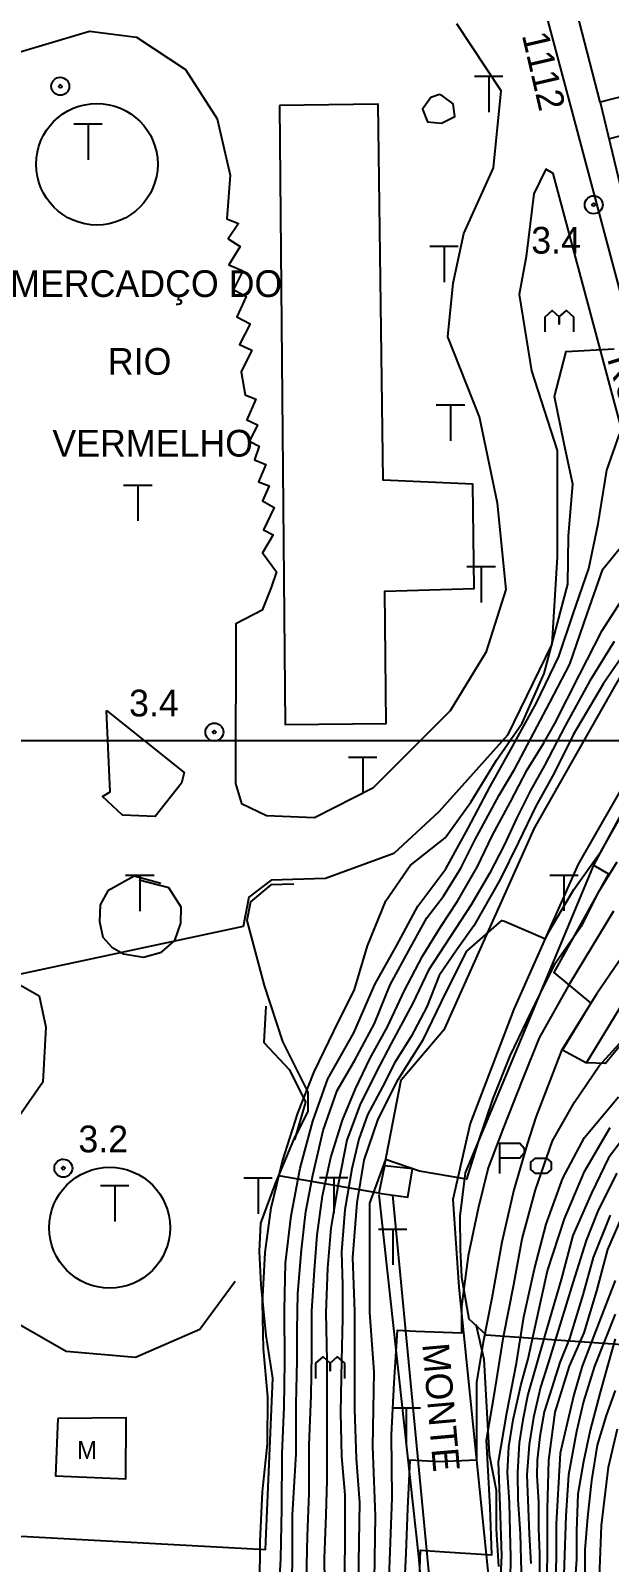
# Model space of a CAD drawing. Extents: x 555347 to 556479, y 8560498 to 8561653.
# Drawn here: x 555503 to 555567.9, y 8561107.8 to 8561279.7 of the extents above; entities that cross this region are included whole.
import ezdxf

# ---------------------------------------------------------------- set-up
doc = ezdxf.new("R2010")
doc.units = 0
doc.header["$MEASUREMENT"] = 0
for name, color, linetype in [('10', 24, 'CONTINUOUS'), ('12', 3, 'CONTINUOUS'), ('23', 6, 'CONTINUOUS'), ('30', 2, 'CONTINUOUS'), ('38', 255, 'CONTINUOUS'), ('4', 255, 'CONTINUOUS'), ('40', 255, 'CONTINUOUS'), ('44', 255, 'CONTINUOUS'), ('5', 1, 'CONTINUOUS'), ('50', 255, 'CONTINUOUS'), ('6', 2, 'CONTINUOUS'), ('7', 42, 'CONTINUOUS')]:
    doc.layers.add(name, color=color, linetype=linetype)

# ---------------------------------------------------------------- blocks, each defined once
blk = doc.blocks.new('COD007', base_point=(556370.32, 8561240.38))
at = {"layer": '4'}
for points in [[(556370.316, 8561241.3956), (556370.5168, 8561241.3792), (556370.7156, 8561241.318), (556370.9212, 8561241.2012), (556371.1236, 8561241.0072), (556371.2452, 8561240.7848), (556371.3152, 8561240.5864), (556371.3332, 8561240.3828), (556371.314, 8561240.188), (556371.2436, 8561239.9836), (556371.1232, 8561239.7764), (556370.9232, 8561239.5776), (556370.718, 8561239.4492), (556370.5176, 8561239.396), (556370.3128, 8561239.3792), (556370.108, 8561239.3984), (556369.9132, 8561239.4596), (556369.7048, 8561239.5812), (556369.5112, 8561239.7812), (556369.3808, 8561239.9844), (556369.3248, 8561240.184), (556369.3128, 8561240.386), (556369.3268, 8561240.5876), (556369.38, 8561240.79), (556369.5116, 8561240.9964), (556369.7064, 8561241.1968), (556369.9148, 8561241.3292), (556370.1204, 8561241.3896)], [(556370.32, 8561240.18), (556370.12, 8561240.38), (556370.32, 8561240.58), (556370.52, 8561240.38)]]:
    blk.add_lwpolyline(points, close=True, dxfattribs=at)
blk = doc.blocks.new('COD145', base_point=(556073.85, 8561331.96))
at = {"layer": '30'}
blk.add_lwpolyline([(556070.85, 8561330.26), (556070.85, 8561333.66), (556073.1, 8561333.66), (556073.6, 8561333.093333), (556073.6, 8561332.526667), (556073.1, 8561331.96), (556070.85, 8561331.96)], dxfattribs=at)
blk.add_lwpolyline([(556076.094992, 8561330.257162), (556074.844992, 8561330.257162), (556074.344992, 8561330.682162), (556074.344992, 8561331.532162), (556074.844992, 8561331.957162), (556076.094992, 8561331.957162), (556076.594992, 8561331.532162), (556076.594992, 8561330.682162)], close=True, dxfattribs=at)
blk = doc.blocks.new('COD140', base_point=(555924.61, 8561329.59))
at = {"layer": '30'}
blk.add_lwpolyline([(555923.01, 8561327.89), (555923.01, 8561329.59), (555923.81, 8561330.298333), (555924.607333, 8561329.587167), (555924.61, 8561328.74), (555924.607333, 8561329.587167), (555925.41, 8561330.298333), (555926.207333, 8561329.587167), (555926.21, 8561327.89)], dxfattribs=at)
blk = doc.blocks.new('COD013', base_point=(555984.05, 8561208.14))
at = {"layer": '50'}
for p, q in [((555985.645993, 8561212.14), (555982.445993, 8561212.14)), ((555984.0524, 8561212.1364), (555984.0524, 8561208.1444))]:
    blk.add_line(p, q, dxfattribs=at)

msp = doc.modelspace()

# ---------------------------------------------------------------- linework, layer by layer
at = {"layer": '10'}
msp.add_lwpolyline([(555532.51, 8561183.88), (555529.91, 8561183.8), (555527.65, 8561181.87), (555527.24, 8561179.78), (555529.18, 8561172.48), (555531.23, 8561166.22), (555534.08, 8561160.51), (555534.07, 8561158.36), (555532.67, 8561155.62)], dxfattribs=at)
for points in [[(555566.9, 8561271.62, 7.53), (555572.23, 8561249.33, 5.05), (555576.38, 8561249.51, 13.98)], [(555567.83, 8561267.52, 5.71), (555579.21, 8561270.44, 7.6)], [(555566.12, 8561186.01, 19.14), (555551.74, 8561151.45, 14.01), (555551.13, 8561146.59, 14.05), (555551.18, 8561142.85, 14.09), (555551.31, 8561139.76, 13.07), (555552.15, 8561135.07, 13.11), (555554.1, 8561133.27, 13.81), (555569.35, 8561132.2, 26.76), (555573.48, 8561131.92, 28.25), (555645.78, 8561135.53, 38.03), (555679.87, 8561167.47, 38.18), (555634.36, 8561230.66, 21.46), (555619.48, 8561259.03, 20.52), (555618.88, 8561261.76, 20.52), (555619.71, 8561266, 20.52), (555622.65, 8561268.57, 25.17)], [(555494.96, 8561111.06, 2.85), (555529.31, 8561109.2, 4.83), (555530.15, 8561128.44, 5.31), (555529.41, 8561133.22, 5.31), (555528.82, 8561138.9, 5.31), (555528.63, 8561142.63, 5.31), (555528.8, 8561145.81, 5.31), (555530.43, 8561150.26, 5.31), (555532.67, 8561155.62, 5.31)], [(555542.04, 8561149.18, 13.35), (555530.8, 8561151.14, 0)], [(555542.03, 8561148.98, 12.82), (555546.48, 8561108.41, 14.61), (555548.25, 8561088.58, 17.02), (555550.58, 8561061.53, 19.32), (555552.18, 8561045.05, 21.07), (555553.36, 8561040.15, 21.34), (555555.91, 8561035.52, 22.23), (555561.41, 8561029.29, 23.42), (555570.91, 8561026.14, 24.08), (555576, 8561024.39, 24.71)]]:
    msp.add_polyline3d(points, dxfattribs=at)
at = {"layer": '12'}
for points in [[(555560.41, 8561282.97, 3.83), (555577.99, 8561216.99, 8.73), (555579.01, 8561212.9, 9.57), (555578.22, 8561210.2, 10.16), (555564.4, 8561186.09, 10.99), (555557.19, 8561169.83, 11.3), (555552.31, 8561156.99, 11.86), (555550.35, 8561148.48, 12.07), (555551.01, 8561138.63, 12.58), (555560.84, 8561042.67, 21.49)], [(555500.79, 8561276.99, 4.22), (555509.56, 8561279.6, 4.22), (555514.86, 8561278.92, 4.25), (555520.35, 8561275.28, 4.36), (555523.89, 8561269.76, 4.15), (555525.34, 8561263.45, 4.13), (555524.98, 8561258.53, 4.15), (555526.3, 8561258.01, 0), (555525.13, 8561256.29, 0), (555526.49, 8561255.41, 0), (555525.19, 8561253.36, 0), (555526.77, 8561252.71, 0), (555525.72, 8561250.61, 0), (555527.14, 8561249.83, 0), (555526.1, 8561247.52, 0), (555527.6, 8561246.76, 0), (555526.39, 8561244.44, 0), (555527.79, 8561243.79, 0), (555526.58, 8561241.38, 0), (555527.04, 8561238.77, 0), (555528.25, 8561238.31, 0), (555527.23, 8561235.99, 0), (555528.44, 8561235.43, 0), (555527.51, 8561233.57, 0), (555528.62, 8561233.01, 0), (555528.07, 8561231.47, 0), (555529.37, 8561230.97, 0), (555528.53, 8561229.02, 0), (555529.74, 8561228.55, 4.41), (555529, 8561226.88, 4.28), (555530.3, 8561226.14, 4.28), (555529.09, 8561223.63, 4.28), (555530.2, 8561223.07, 4.28), (555528.99, 8561221.04, 4.28), (555530.57, 8561218.92, 4.28), (555529.97, 8561217.15, 4.28), (555528.94, 8561214.62, 4.28), (555526.01, 8561213.08, 4.22), (555525.94, 8561195.15, 4.2), (555526.62, 8561192.92, 4.07), (555529.44, 8561191.57, 4.07), (555534.81, 8561191.33, 4.18), (555541.43, 8561194.71, 4.27), (555550.07, 8561203.36, 4.27), (555554.12, 8561209.96, 4.36), (555556.34, 8561216.92, 4.34), (555555.35, 8561226.61, 4.28), (555553.35, 8561236.32, 4.28), (555549.8, 8561245.29, 4.51), (555550.37, 8561251.33, 4.36), (555551.57, 8561256.89, 4.18), (555554.91, 8561264.24, 4.18), (555555.77, 8561272.91, 4.17), (555550.79, 8561280.41, 4.13)], [(555573.72, 8561218.37, 8.35), (555561.6, 8561263.62, 4.17), (555560.78, 8561264.12, 4.02), (555559.44, 8561261.35, 4.07), (555558.56, 8561254.32, 4.28), (555557.78, 8561250.03, 4.31), (555559.16, 8561241.48, 4.49), (555562.07, 8561232.55, 4.76), (555562.07, 8561220.6, 4.74), (555561.45, 8561210.81, 4.87), (555556.5, 8561200.57, 4.53), (555548.76, 8561191.97, 4.4), (555543.72, 8561187.31, 4.36), (555536.04, 8561184.49, 4.33), (555529.95, 8561184.32, 4.3), (555527.45, 8561182.41, 4.29), (555526.82, 8561179.1, 4.3), (555500.24, 8561173.42, 3.92), (555503.92, 8561171.35, 0), (555504.67, 8561167.8, 3.81), (555504.34, 8561161.64, 3.73), (555499.37, 8561154.53, 3.7)], [(555542.66, 8561152.24, 13.33), (555544.54, 8561161.9, 11.54), (555549.44, 8561167.66, 11.44), (555559.53, 8561190.14, 11.25), (555571.54, 8561211.31, 9.8)], [(555517.56, 8561183.94, 3.97), (555514.59, 8561184.78, 3.91), (555511.62, 8561183.11, 3.94), (555510.78, 8561181.53, 0), (555510.69, 8561179.67, 0), (555511.06, 8561177.91, 0), (555512.08, 8561176.79, 0), (555513.38, 8561176.05, 4.1), (555515.61, 8561175.68, 4.18), (555517.66, 8561176.24, 0), (555519.15, 8561177.54, 4.2), (555519.8, 8561179.49, 0), (555519.86, 8561181.28, 4.2), (555518.48, 8561183.44, 4.02), (555515.15, 8561184.32, 3.97)], [(555553.62, 8561044.66, 20.85), (555543.62, 8561148.97, 11.95)], [(555499.59, 8561135.68, 3.71), (555506.94, 8561131.45, 3.79), (555514.74, 8561130.78, 3.89), (555521.94, 8561133.92, 3.92), (555525.93, 8561139.32, 3.92)]]:
    msp.add_polyline3d(points, dxfattribs=at)
msp.add_polyline3d([(555511.48, 8561203.36, 3.97), (555520.18, 8561196.41, 3.91), (555519.91, 8561195.18, 3.91), (555516.92, 8561191.45, 4.04), (555513.28, 8561191.6, 4.04), (555511.01, 8561193.72, 4.02), (555511.88, 8561194.22, 4)], close=True, dxfattribs=at)
for centre, radius in [((555510.4, 8561264.66, 3.79), 6.82), ((555511.83, 8561145.31, 3.74), 6.78)]:
    msp.add_circle(centre, radius, dxfattribs=at)
at = {"layer": '23'}
msp.add_lwpolyline([(555506.03, 8561123.9), (555505.74, 8561117.45), (555513.63, 8561117.12), (555513.7, 8561123.97)], close=True, dxfattribs=at)
msp.add_lwpolyline([(555506.03, 8561123.9), (555505.74, 8561117.45), (555513.63, 8561117.12), (555513.7, 8561123.97)], close=True, dxfattribs=at)
at = {"layer": '30'}
for points in [[(555584.44, 8561174.35, 20.94), (555581.38, 8561172.07, 19.92), (555577.21, 8561171.55, 18.77), (555573.56, 8561169.45, 17.79), (555570.03, 8561166.85, 17.32), (555567.47, 8561163.75, 17.14), (555565.34, 8561163.81, 18.32)], [(555529.36, 8561170.16, 4.09), (555529.14, 8561166.08, 3.97), (555532.02, 8561163.03, 3.97), (555533.82, 8561159.4, 3.97), (555532.59, 8561155.18, 3.97), (555532.59, 8561155.18, 3.97)], [(555552.92, 8561134.48, 16.95), (555553.81, 8561130.55, 13.93), (555554.42, 8561119.85, 14.26), (555555.21, 8561115.87, 14.51), (555555.22, 8561111.53, 14.87), (555555.49, 8561107.28, 15.21)]]:
    msp.add_polyline3d(points, dxfattribs=at)
at = {"layer": '44'}
msp.add_lwpolyline([(555347.92, 8561200), (556477.51, 8561200)], dxfattribs=at)
at = {"layer": '5'}
for points in [[(555530.75, 8561102.71, 5), (555531.04, 8561108.19, 5), (555531.14, 8561113.81, 5), (555531.21, 8561119.95, 5), (555531.41, 8561125.17, 5), (555531.48, 8561130.28, 5), (555531.46, 8561136.11, 5), (555531.58, 8561141.32, 5), (555532.21, 8561146.64, 5), (555533.21, 8561151.98, 5), (555534.64, 8561157.25, 5), (555536.31, 8561162.02, 5), (555539.23, 8561167.19, 5), (555541.59, 8561172.59, 5), (555544.02, 8561176.96, 5), (555546.4, 8561181.39, 5), (555549.56, 8561185.57, 5), (555552.08, 8561190.16, 5), (555554.52, 8561194.81, 5), (555557.05, 8561199.3, 5), (555559.74, 8561204.23, 5), (555562.25, 8561209.4, 5), (555563.86, 8561214.22, 5), (555565.62, 8561219.3, 5), (555566.66, 8561224.29, 5), (555567.62, 8561230.31, 5), (555569.05, 8561234.37, 5)], [(555539.73, 8561103.28, 10), (555539.92, 8561114.46, 10), (555539.54, 8561119.4, 10), (555539.35, 8561124.9, 10), (555539.35, 8561130.39, 10), (555539.35, 8561135.89, 10), (555539.11, 8561141.96, 10), (555539.61, 8561148.09, 10), (555540.39, 8561152.89, 10), (555541.96, 8561157.48, 10), (555544.2, 8561161.93, 10), (555547.04, 8561166.46, 10), (555549.56, 8561171.65, 10), (555551.93, 8561176.33, 10), (555555.86, 8561179.8, 10), (555556.15, 8561179.71, 10), (555560.74, 8561177.72, 10), (555561.13, 8561178.5, 10), (555563.93, 8561183.28, 10), (555566.98, 8561187.57, 10), (555569.7, 8561192.3, 10)], [(555555.59, 8561103.31, 15), (555555.86, 8561108.49, 15), (555555.66, 8561114.09, 15), (555555.47, 8561119.02, 15), (555556.42, 8561124.52, 15), (555557.5, 8561130.12, 15), (555558.3, 8561135.29, 15), (555559.5, 8561140.69, 15), (555560.84, 8561145.69, 15), (555562.68, 8561150.88, 15), (555565.14, 8561155.43, 15), (555568.94, 8561159.98, 15)], [(555570.08, 8561148.27, 20), (555567.69, 8561142.88, 20), (555566.47, 8561138.21, 20), (555565.06, 8561133.52, 20), (555563.42, 8561129.77, 20), (555561.78, 8561124.61, 20), (555561.07, 8561119.21, 20), (555560.94, 8561113.72, 20), (555560.94, 8561108.36, 20), (555560.8, 8561102.64, 20)], [(555566.79, 8561106.06, 25), (555567.05, 8561111.87, 25), (555567.8, 8561118.43, 25), (555568.81, 8561122.72, 25)]]:
    msp.add_polyline3d(points, dxfattribs=at)
at = {"layer": '6'}
for points in [[(555528.7, 8561104.99, 4), (555528.71, 8561110.13, 4), (555528.99, 8561115.66, 4), (555529.54, 8561121.05, 4), (555529.57, 8561126.33, 4), (555529.1, 8561131.71, 4), (555529, 8561136.88, 4), (555529.27, 8561142.52, 4), (555529.96, 8561147.53, 4), (555531.23, 8561152.76, 4), (555532.96, 8561158.17, 4), (555534.79, 8561162.8, 4), (555537, 8561167.36, 4), (555539.31, 8561172.06, 4), (555540.77, 8561176.93, 4), (555542.81, 8561182.01, 4), (555545.56, 8561185.95, 4), (555549.5, 8561189.07, 4), (555552.35, 8561193.07, 4), (555555.25, 8561197.79, 4), (555558.14, 8561201.92, 4), (555560.58, 8561207.51, 4), (555563.27, 8561217.54, 4), (555563.34, 8561222.94, 4), (555563.82, 8561228.74, 4), (555562.85, 8561233.3, 4), (555561.74, 8561238.61, 4), (555563.05, 8561243.64, 4), (555568.44, 8561243.96, 4)], [(555532.27, 8561103.58, 6), (555532.37, 8561108.18, 6), (555532.37, 8561113.07, 6), (555532.76, 8561119.92, 6), (555532.76, 8561125.5, 6), (555532.86, 8561130.39, 6), (555532.86, 8561133.81, 6), (555532.96, 8561137.92, 6), (555533.35, 8561142.81, 6), (555533.84, 8561147.11, 6), (555534.62, 8561151.22, 6), (555535.79, 8561156.21, 6), (555537.36, 8561160.71, 6), (555539.32, 8561164.04, 6), (555541.57, 8561168.24, 6), (555543.33, 8561172.55, 6), (555545.58, 8561176.75, 6), (555547.44, 8561180.08, 6), (555549.29, 8561182.53, 6), (555551.25, 8561185.66, 6), (555552.82, 8561188.79, 6), (555555.55, 8561193.87, 6), (555557.32, 8561196.81, 6), (555561.23, 8561204.24, 6), (555563.48, 8561208.55, 6), (555565.43, 8561214.22, 6), (555567.2, 8561219.21, 6), (555569.65, 8561222.24, 6)], [(555533.94, 8561105.83, 7), (555534.03, 8561110.72, 7), (555534.23, 8561115.52, 7), (555534.23, 8561120.9, 7), (555534.43, 8561126.47, 7), (555534.52, 8561131.07, 7), (555534.52, 8561135.96, 7), (555534.82, 8561140.56, 7), (555535.11, 8561144.47, 7), (555535.7, 8561148.87, 7), (555536.67, 8561153.18, 7), (555537.95, 8561157.39, 7), (555539.41, 8561160.91, 7), (555541.08, 8561164.33, 7), (555543.03, 8561167.85, 7), (555544.89, 8561171.86, 7), (555546.95, 8561175.78, 7), (555549, 8561179.1, 7), (555550.86, 8561181.94, 7), (555553.11, 8561185.85, 7), (555554.77, 8561189.27, 7), (555556.83, 8561193.09, 7), (555558.68, 8561196.71, 7), (555560.54, 8561199.64, 7), (555561.81, 8561201.89, 7), (555564.55, 8561207.37, 7), (555567.11, 8561212.35, 7), (555570.03, 8561216.86, 7)], [(555571.79, 8561212.95, 9), (555567.24, 8561206.37, 9), (555563.87, 8561200.62, 9), (555561.72, 8561196.32, 9), (555559.66, 8561192.6, 9), (555557.71, 8561188.59, 9), (555555.65, 8561184.38, 9), (555552.72, 8561179.2, 9), (555550.76, 8561176.46, 9), (555548.8, 8561173.62, 9), (555547.44, 8561170.1, 9), (555545.67, 8561166.78, 9), (555543.82, 8561163.84, 9), (555542.45, 8561161.1, 9), (555540.78, 8561157.97, 9), (555539.81, 8561155.23, 9), (555539.02, 8561151.91, 9), (555538.24, 8561147.31, 9), (555537.85, 8561142.61, 9), (555537.95, 8561138.9, 9), (555537.95, 8561135.08, 9), (555537.85, 8561130.39, 9), (555537.75, 8561124.62, 9), (555537.85, 8561119.63, 9), (555538.24, 8561115.32, 9), (555538.24, 8561110.14, 9), (555538.14, 8561103.88, 9)], [(555568.47, 8561211.09, 8), (555565.71, 8561206.68, 8), (555562.95, 8561201.65, 8), (555560.64, 8561197.2, 8), (555559.08, 8561194.36, 8), (555557.51, 8561191.23, 8), (555556.14, 8561188.3, 8), (555554.48, 8561185.07, 8), (555552.42, 8561181.55, 8), (555547.63, 8561174.21, 8), (555545.87, 8561170.49, 8), (555543.42, 8561165.99, 8), (555541.76, 8561162.77, 8), (555539.9, 8561159.05, 8), (555538.44, 8561155.14, 8), (555537.46, 8561150.15, 8), (555536.67, 8561145.26, 8), (555536.28, 8561140.76, 8), (555536.09, 8561135.77, 8), (555536.19, 8561130.39, 8), (555536.19, 8561125.69, 8), (555536.19, 8561120.9, 8), (555536.19, 8561116.99, 8), (555536.09, 8561113.07, 8), (555535.89, 8561108.18, 8), (555535.99, 8561103, 8)], [(555568.75, 8561186.34, 11), (555566.66, 8561182.92, 11), (555564.76, 8561179.13, 11), (555561.73, 8561174.77, 11), (555559.64, 8561170.6, 11), (555556.73, 8561164.59, 11), (555554.83, 8561159.81, 11), (555553.18, 8561154.95, 11), (555551.88, 8561150.75, 11), (555546.59, 8561151.67, 11), (555542.78, 8561152.96, 11), (555541, 8561148.08, 11), (555541.01, 8561142.63, 11), (555541.01, 8561135.8, 11), (555541.48, 8561129.12, 11), (555541.32, 8561120.74, 11), (555541.63, 8561112.98, 11), (555541.48, 8561103.35, 11)], [(555568.37, 8561180.84, 12), (555563.44, 8561172.68, 12), (555560.02, 8561166.62, 12), (555558.13, 8561161.87, 12), (555556.04, 8561156.56, 12), (555554.33, 8561152.01, 12), (555553.2, 8561147.46, 12), (555552.06, 8561142.15, 12), (555551.33, 8561136.46, 12), (555551.33, 8561133.46, 12), (555546.19, 8561133.67, 12), (555544.1, 8561133.76, 12), (555543.71, 8561127.88, 12), (555543.43, 8561122.05, 12), (555543.49, 8561115, 12), (555543.18, 8561105.99, 12)], [(555572.32, 8561180.05, 13), (555566.47, 8561171.51, 13), (555562.54, 8561165.18, 13), (555559.66, 8561157.7, 13), (555558.7, 8561154.67, 13), (555557.18, 8561149.55, 13), (555555.85, 8561143.67, 13), (555554.71, 8561137.41, 13), (555553.77, 8561132.48, 13), (555553.01, 8561127.93, 13), (555553.01, 8561122.43, 13), (555553.01, 8561119.21, 13), (555548.85, 8561119.05, 13), (555545.53, 8561119.22, 13), (555545.25, 8561113.81, 13), (555545.09, 8561108.8, 13), (555544.8, 8561103.34, 13)], [(555546.53, 8561103.92, 14), (555546.73, 8561109.11, 14), (555549.41, 8561108.92, 14), (555554.72, 8561108.6, 14), (555554.52, 8561113.9, 14), (555554.14, 8561121.48, 14), (555555.09, 8561127.17, 14), (555556.04, 8561133.05, 14), (555557.18, 8561138.93, 14), (555558.13, 8561144.05, 14), (555559.64, 8561149.55, 14), (555561.54, 8561155.05, 14), (555564.01, 8561159.41, 14), (555566.76, 8561163.46, 14), (555573.47, 8561170.84, 14)], [(555556.83, 8561105.64, 16), (555556.87, 8561108.41, 16), (555556.78, 8561111.18, 16), (555556.69, 8561114.45, 16), (555556.5, 8561117.82, 16), (555556.64, 8561120.73, 16), (555557.1, 8561123.73, 16), (555557.98, 8561127.61, 16), (555558.81, 8561130.61, 16), (555559.64, 8561134.38, 16), (555560.97, 8561140.45, 16), (555562.87, 8561146.32, 16), (555565.14, 8561151.63, 16), (555567.99, 8561156.56, 16)], [(555570.26, 8561156.38, 17), (555567.8, 8561153.15, 17), (555565.9, 8561149.17, 17), (555563.82, 8561144.43, 17), (555562.49, 8561139.5, 17), (555560.78, 8561133.62, 17), (555559.64, 8561129.59, 17), (555558.77, 8561126.59, 17), (555558.21, 8561123.73, 17), (555557.8, 8561121.15, 17), (555557.61, 8561117.82, 17), (555557.66, 8561114.82, 17), (555557.89, 8561110.95, 17), (555557.98, 8561108.04, 17), (555558.07, 8561105.64, 17)], [(555568.75, 8561151.44, 18), (555566.66, 8561147.27, 18), (555565.33, 8561143.86, 18), (555563.82, 8561139.12, 18), (555561.03, 8561130.1, 18), (555560.2, 8561127.42, 18), (555559.41, 8561124.01, 18), (555558.9, 8561120.96, 18), (555558.67, 8561117.59, 18), (555558.77, 8561114.73, 18), (555558.9, 8561110.9, 18), (555559.09, 8561107.62, 18)], [(555567.99, 8561146.7, 19), (555566.09, 8561141.96, 19), (555564.95, 8561137.79, 19), (555563.44, 8561132.86, 19), (555562.37, 8561130.19, 19), (555561.44, 8561127.33, 19), (555560.61, 8561124.65, 19), (555560.1, 8561121.88, 19), (555559.83, 8561119.21, 19), (555559.78, 8561117.45, 19), (555559.97, 8561114.5, 19), (555559.97, 8561111.55, 19), (555560.06, 8561108.73, 19), (555560.06, 8561104.72, 19)], [(555568.56, 8561139.39, 21), (555567.3, 8561136.11, 21), (555564.85, 8561129.78, 21), (555563.93, 8561126.57, 21), (555563.17, 8561123.36, 21), (555562.41, 8561120, 21), (555561.95, 8561112.06, 21), (555561.95, 8561108.08, 21), (555561.79, 8561104.57, 21)], [(555568.56, 8561135.6, 22), (555566.23, 8561129.78, 22), (555565, 8561125.81, 22), (555564.24, 8561122.45, 22), (555563.32, 8561117.56, 22), (555563.02, 8561112.97, 22), (555562.71, 8561103.04, 22)], [(555568.56, 8561132.82, 23), (555567.75, 8561129.93, 23), (555566.84, 8561126.72, 23), (555565.77, 8561122.6, 23), (555565, 8561119.08, 23), (555564.39, 8561115.42, 23), (555564.24, 8561111.29, 23), (555564.24, 8561108.08, 23), (555563.93, 8561103.96, 23)], [(555568.56, 8561127.02, 24), (555567.55, 8561124.24, 24), (555566.53, 8561120.92, 24), (555565.92, 8561116.95, 24), (555565.46, 8561112.82, 24), (555565.16, 8561109.15, 24), (555565.16, 8561105.79, 24)]]:
    msp.add_polyline3d(points, dxfattribs=at)
at = {"layer": '7'}
for points in [[(555572.34, 8561288.21, 8.92), (555575.66, 8561275.16, 8.42), (555571.24, 8561274.06, 7.58), (555571.56, 8561272.83, 7.58), (555566.9, 8561271.62, 7.53), (555563.4, 8561285.15, 8.49)], [(555530.88, 8561271.27, 6.9), (555531.52, 8561201.78, 6.58), (555542.86, 8561201.89, 6.75), (555542.72, 8561216.76, 6.75), (555552.74, 8561217.04, 6.58), (555552.6, 8561228.76, 6.58), (555542.52, 8561229.21, 6.58), (555541.95, 8561271.42, 6.87)], [(555548.85, 8561272.48, 6.39), (555547.88, 8561272.14, 6.39), (555546.96, 8561270.84, 6.39), (555547.49, 8561269.42, 6.39), (555549.07, 8561269.28, 6.39), (555550.56, 8561270, 6.39), (555550.39, 8561271.45, 6.39), (555549.24, 8561272.31, 6.39)], [(555565.34, 8561163.81, 18.32), (555575.2, 8561179.98, 20.44), (555584.44, 8561174.35, 20.94), (555599.82, 8561199.58, 19.02), (555585.1, 8561207.27, 17.55), (555584.09, 8561205.63, 17.55), (555581.54, 8561207.18, 17.42), (555572.96, 8561193.11, 19.14), (555570.72, 8561194.53, 19.14), (555566.12, 8561186.01, 19.14), (555567.82, 8561185.02, 19.07), (555561.68, 8561173.94, 18.62), (555565.82, 8561170.5, 19.07), (555562.66, 8561165.26, 18.71)], [(555542.66, 8561152.24, 13.33), (555542.04, 8561149.18, 13.35), (555545.31, 8561148.75, 13.41), (555545.83, 8561151.92, 12.98)]]:
    msp.add_polyline3d(points, close=True, dxfattribs=at)

# ---------------------------------------------------------------- block references
at = {"layer": '30'}
for name, p in [('COD140', (555562.3, 8561247.55, 8.62)), ('COD145', (555558.62, 8561153.11, 17.97)), ('COD140', (555536.58, 8561130.09, 18.96))]:
    msp.add_blockref(name, p, dxfattribs=at)
at = {"layer": '4'}
for p in [(555506.29, 8561273.4, 3.3), (555566.16, 8561260.1, 3.4), (555523.59, 8561200.92, 3.4), (555506.63, 8561151.98, 3.2)]:
    msp.add_blockref('COD007', p, dxfattribs=at)
at = {"layer": '50'}
for p in [(555554.38, 8561270.49, 3.69), (555509.41, 8561265.15, 3.83), (555549.36, 8561251.42, 3.74), (555550.08, 8561233.61), (555515, 8561224.62, 3.49), (555553.54, 8561215.46), (555540.23, 8561194.09, 3.97), (555515.23, 8561180.84, 3.89), (555562.82, 8561180.85), (555512.4, 8561146, 3.87), (555528.49, 8561146.87), (555536.97, 8561146.91), (555543.6, 8561141.12, 11.83), (555545.11, 8561121.05, 12.97)]:
    msp.add_blockref('COD013', p, dxfattribs=at)

# ---------------------------------------------------------------- texts
at = {"layer": '23'}
msp.add_text('M', height=2, dxfattribs=at).set_placement((555508.17, 8561119.36))
at = {"layer": '38'}
for s, rotation, p in [('1112', 283, (555558.08, 8561279.16)), ('RUA', 287, (555567.64, 8561242.84)), ('MONTE', 275, (555546.91, 8561132.24))]:
    msp.add_text(s, height=3, rotation=rotation, dxfattribs=at).set_placement(p)
at = {"layer": '4'}
for s, p in [('3.4', (555559.15, 8561254.63, 3.4)), ('3.4', (555514.01, 8561202.69, 3.4)), ('3.2', (555508.32, 8561153.77, 3.2))]:
    msp.add_text(s, height=3, dxfattribs=at).set_placement(p)
at = {"layer": '40'}
for s, p in [('MERCADÇO DO', (555500.67, 8561249.76)), ('RIO', (555511.63, 8561241.03)), ('VERMELHO', (555505.4, 8561231.85))]:
    msp.add_text(s, height=3, dxfattribs=at).set_placement(p)

doc.saveas('drawing.dxf')
